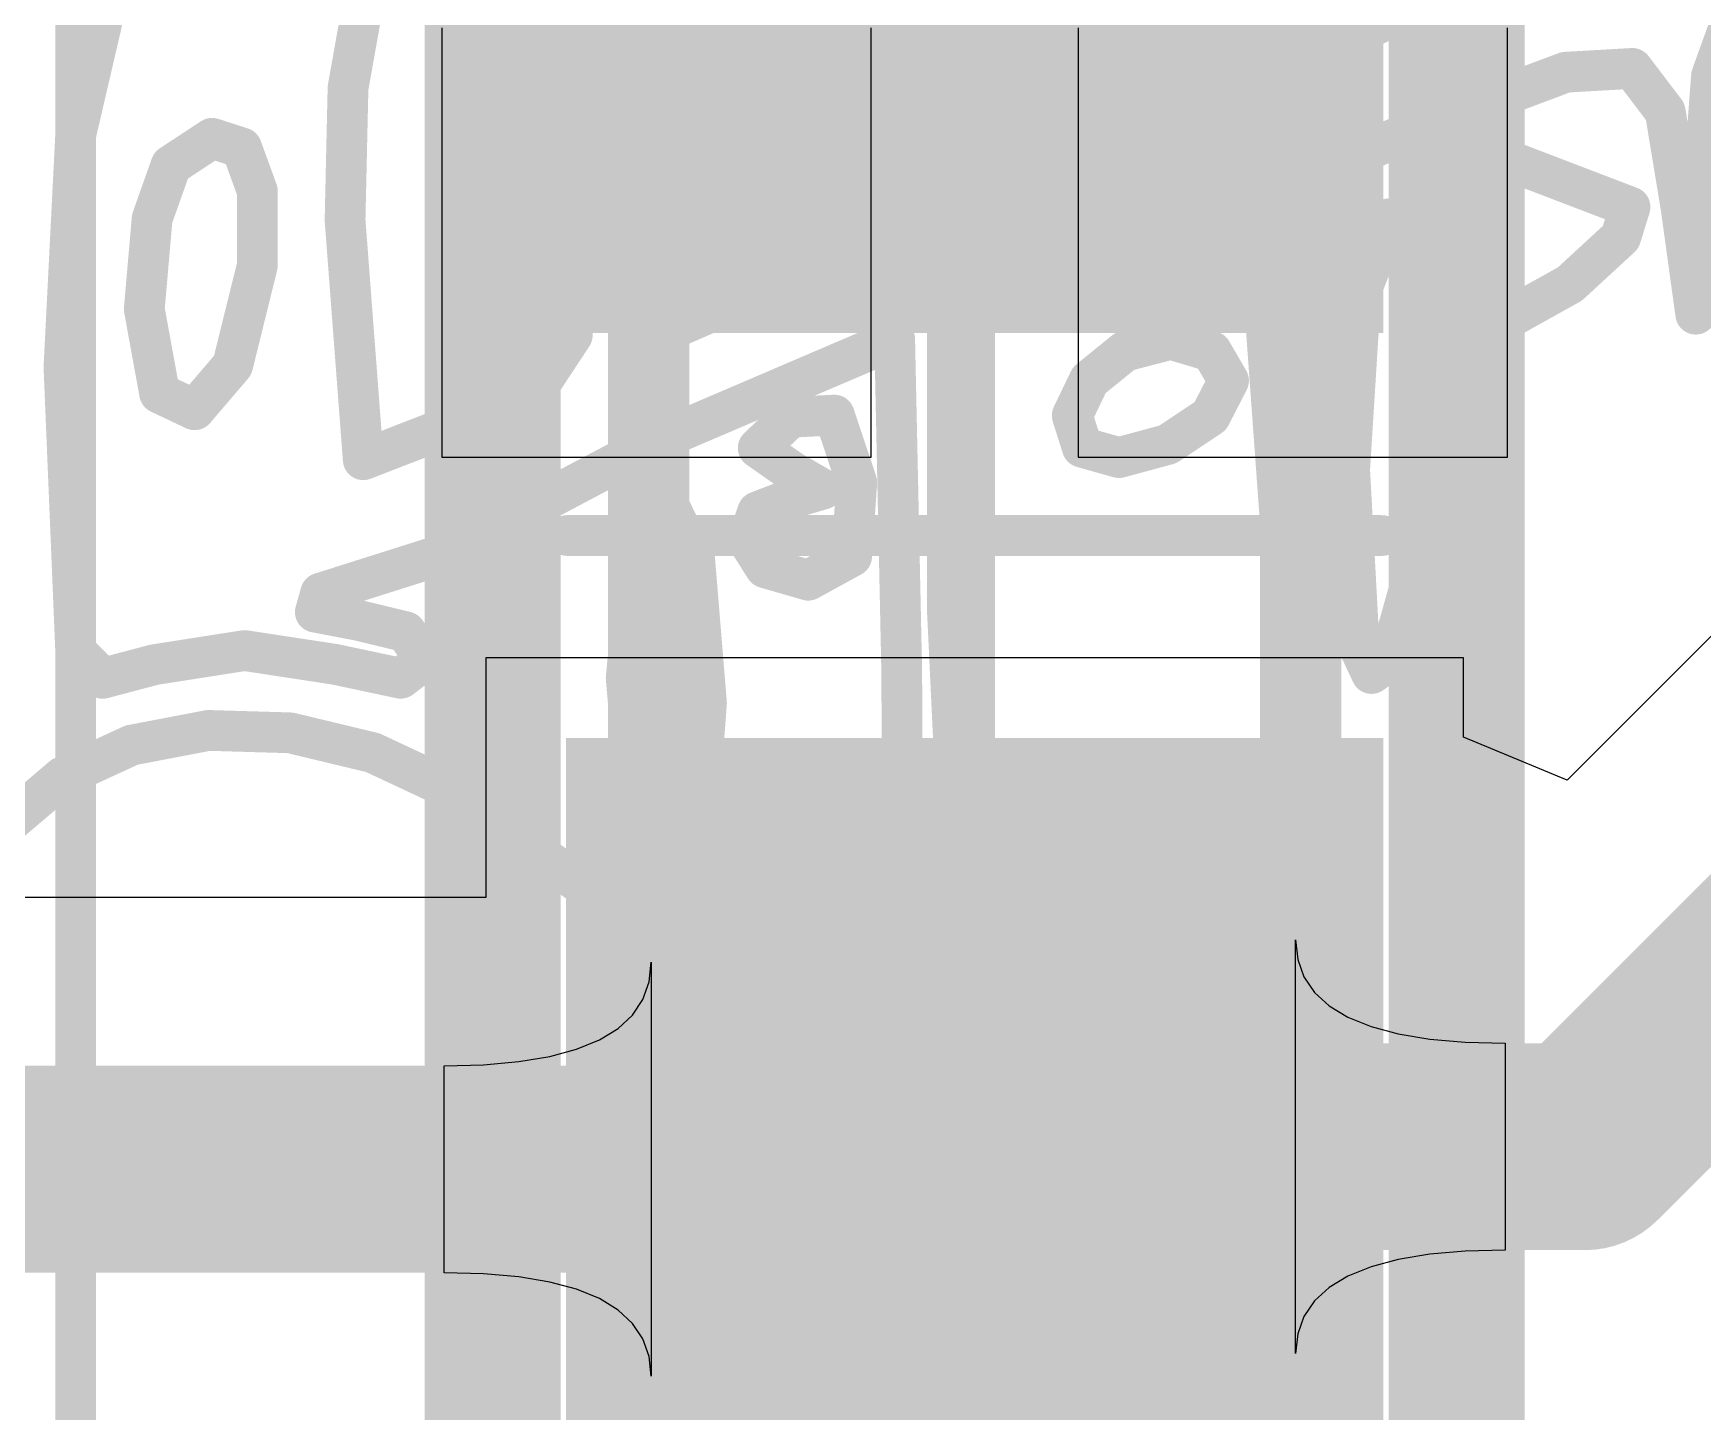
# Model space of a CAD drawing. Header units: inches. Extents: x 1.37 to 4.6, y 1.74 to 5.29.
# Drawn here: x 2.3202 to 2.4009, y 2.8099 to 2.8765 of the extents above; entities that cross this region are included whole.
import ezdxf

# ---------------------------------------------------------------- set-up
doc = ezdxf.new("R2010")
doc.units = ezdxf.units.IN
doc.header["$MEASUREMENT"] = 0
for name, color, linetype in [('BottomOverlay', 54, 'Continuous'), ('Mechanical13', 56, 'Continuous'), ('Mechanical15', 56, 'Continuous'), ('TopLayer', 1, 'Continuous'), ('TopOverlay', 2, 'Continuous'), ('TopPaste', 8, 'Continuous'), ('TopSolder', 216, 'Continuous')]:
    doc.layers.add(name, color=color, linetype=linetype)

# ---------------------------------------------------------------- blocks, each defined once
blk = doc.blocks.new('SOP_16_16')
at = {"layer": 'Mechanical15', "const_width": 0.001969}
blk.add_lwpolyline([(0.15, 0.204724), (-0.15, 0.204724)], dxfattribs=at)
blk = doc.blocks.new('CAP_0603_165')
at = {"layer": 'TopLayer'}
for points in [[(-0.047276, 0.018748), (-0.01578, 0.018748), (-0.01578, -0.012748), (-0.047276, -0.012748)], [(0.011779, 0.018748), (0.043276, 0.018748), (0.043276, -0.012748), (0.011779, -0.012748)]]:
    blk.add_hatch(color=1, dxfattribs=at).paths.add_polyline_path(points)
at = {"layer": 'TopPaste'}
for points in [[(-0.047276, 0.018748), (-0.01578, 0.018748), (-0.01578, -0.012748), (-0.047276, -0.012748)], [(0.011779, 0.018748), (0.043276, 0.018748), (0.043276, -0.012748), (0.011779, -0.012748)]]:
    blk.add_hatch(color=8, dxfattribs=at).paths.add_polyline_path(points)
at = {"layer": 'TopSolder'}
for points in [[(-0.051276, 0.022748), (-0.01178, 0.022748), (-0.01178, -0.016748), (-0.051276, -0.016748)], [(0.007779, 0.022748), (0.047276, 0.022748), (0.047276, -0.016748), (0.007779, -0.016748)]]:
    blk.add_hatch(color=216, dxfattribs=at).paths.add_polyline_path(points)
at = {"layer": 'Mechanical13', "const_width": 0.003937}
for points in [[(-0.033496, -0.012748), (-0.033496, 0.018748)], [(0.029496, 0.018748), (-0.033496, 0.018748)], [(0.029496, -0.012748), (0.029496, 0.018748)], [(0.029496, -0.012748), (-0.033496, -0.012748)]]:
    blk.add_lwpolyline(points, dxfattribs=at)
at = {"layer": 'Mechanical13', "const_width": 0.001969}
for points in [[(-0.03448, 0.018748, 1), (-0.032512, 0.018748, 1)], [(-0.03448, 0.018748, 1), (-0.032512, 0.018748, 1)], [(0.028512, 0.018748, 1), (0.03048, 0.018748, 1)], [(0.028512, 0.018748, 1), (0.03048, 0.018748, 1)], [(-0.03448, -0.012748, 1), (-0.032512, -0.012748, 1)], [(-0.03448, -0.012748, 1), (-0.032512, -0.012748, 1)], [(0.028512, -0.012748, 1), (0.03048, -0.012748, 1)], [(0.028512, -0.012748, 1), (0.03048, -0.012748, 1)]]:
    blk.add_lwpolyline(points, format="xyb", close=True, dxfattribs=at)
at = {"layer": 'Mechanical15', "const_width": 0.001969}
for points in [[(-0.05515, -0.022591), (-0.05515, 0.028591)], [(0.05115, 0.028591), (-0.05515, 0.028591)], [(0.05115, -0.022591), (0.05115, 0.028591)], [(-0.002, -0.016685), (-0.002, 0.022685)], [(0.017685, 0.003), (-0.021685, 0.003)], [(0.05115, -0.022591), (-0.05515, -0.022591)]]:
    blk.add_lwpolyline(points, dxfattribs=at)
at = {"layer": 'Mechanical15', "const_width": 0.000984}
for points in [[(-0.055642, 0.028591, 1), (-0.054657, 0.028591, 1)], [(-0.055642, 0.028591, 1), (-0.054657, 0.028591, 1)], [(0.050658, 0.028591, 1), (0.051642, 0.028591, 1)], [(0.050658, 0.028591, 1), (0.051642, 0.028591, 1)], [(-0.002492, 0.022685, 1), (-0.001508, 0.022685, 1)], [(-0.022177, 0.003, 1), (-0.021193, 0.003, 1)], [(0.017193, 0.003, 1), (0.018177, 0.003, 1)], [(-0.002492, -0.016685, 1), (-0.001508, -0.016685, 1)], [(-0.055642, -0.022591, 1), (-0.054657, -0.022591, 1)], [(-0.055642, -0.022591, 1), (-0.054657, -0.022591, 1)], [(0.050658, -0.022591, 1), (0.051642, -0.022591, 1)], [(0.050658, -0.022591, 1), (0.051642, -0.022591, 1)]]:
    blk.add_lwpolyline(points, format="xyb", close=True, dxfattribs=at)
at = {"layer": 'TopOverlay', "const_width": 0.006}
for points in [[(-0.054925, -0.02), (-0.054925, 0.026)], [(-0.048, 0.026), (-0.054925, 0.026)], [(0.051, 0.026), (-0.048, 0.026)], [(0.051, -0.02), (0.051, 0.026)], [(0.051, -0.02), (-0.054925, -0.02)]]:
    blk.add_lwpolyline(points, dxfattribs=at)
at = {"layer": 'TopOverlay', "const_width": 0.003}
for points in [[(-0.056425, 0.026, 1), (-0.053425, 0.026, 1)], [(-0.056425, 0.026, 1), (-0.053425, 0.026, 1)], [(-0.0495, 0.026, 1), (-0.0465, 0.026, 1)], [(-0.0495, 0.026, 1), (-0.0465, 0.026, 1)], [(0.0495, 0.026, 1), (0.0525, 0.026, 1)], [(0.0495, 0.026, 1), (0.0525, 0.026, 1)], [(-0.056425, -0.02, 1), (-0.053425, -0.02, 1)], [(-0.056425, -0.02, 1), (-0.053425, -0.02, 1)], [(0.0495, -0.02, 1), (0.0525, -0.02, 1)], [(0.0495, -0.02, 1), (0.0525, -0.02, 1)]]:
    blk.add_lwpolyline(points, format="xyb", close=True, dxfattribs=at)

msp = doc.modelspace()

# ---------------------------------------------------------------- linework, layer by layer
at = {"layer": 'BottomOverlay', "const_width": 0.001969}
for points in [[(2.381864, 2.875347), (2.381864, 2.889728)], [(2.379885, 2.874326), (2.379904, 2.888393)], [(2.345969, 2.884662), (2.346535, 2.872566)], [(2.348879, 2.874326), (2.349469, 2.883943)], [(2.35082, 2.874211), (2.351389, 2.881829)], [(2.35413, 2.882182), (2.3547, 2.875411)], [(2.366342, 2.881815), (2.3669, 2.873746)], [(2.370848, 2.875321), (2.371843, 2.881777)], [(2.364402, 2.867824), (2.364402, 2.881082)], [(2.362332, 2.873127), (2.362461, 2.880197)], [(2.322281, 2.871581), (2.32406, 2.879231)], [(2.381864, 2.875347), (2.390667, 2.879623)], [(2.33544, 2.873855), (2.336124, 2.877694)], [(2.374673, 2.877576), (2.376043, 2.875296)], [(2.376043, 2.875296), (2.377413, 2.877576)], [(2.401315, 2.874434), (2.402404, 2.877451)], [(2.35413, 2.868287), (2.3547, 2.875411)], [(2.369932, 2.873027), (2.370848, 2.875321)], [(2.348879, 2.874326), (2.349192, 2.865419)], [(2.35082, 2.874211), (2.351338, 2.866628)], [(2.372143, 2.871074), (2.379885, 2.874326)], [(2.388593, 2.872485), (2.39427, 2.874617)], [(2.39427, 2.874617), (2.397493, 2.874801)], [(2.397493, 2.874801), (2.399081, 2.87271)], [(2.400949, 2.869475), (2.401315, 2.874434)], [(2.335297, 2.867473), (2.33544, 2.873855)], [(2.3669, 2.873746), (2.367652, 2.872115)], [(2.346277, 2.861915), (2.346535, 2.872566)], [(2.361641, 2.869011), (2.362332, 2.873127)], [(2.368767, 2.871891), (2.369932, 2.873027)], [(2.399081, 2.87271), (2.399854, 2.86802)], [(2.367652, 2.872115), (2.368767, 2.871891)], [(2.381864, 2.869673), (2.388593, 2.872485)], [(2.321715, 2.86036), (2.322281, 2.871581)], [(2.32689, 2.870121), (2.328873, 2.871424)], [(2.328873, 2.871424), (2.330298, 2.870965)], [(2.330298, 2.870965), (2.331061, 2.868869)], [(2.364402, 2.867824), (2.372143, 2.871074)], [(2.388284, 2.870597), (2.38871, 2.870812)], [(2.388284, 2.870597), (2.388655, 2.870088)], [(2.38871, 2.870812), (2.391565, 2.870331)], [(2.391565, 2.870331), (2.397382, 2.868105)], [(2.325976, 2.867546), (2.32689, 2.870121)], [(2.381497, 2.855507), (2.381864, 2.869673)], [(2.388655, 2.870088), (2.390025, 2.867948)], [(2.400556, 2.862926), (2.400949, 2.869475)], [(2.331054, 2.865259), (2.331061, 2.868869)], [(2.359929, 2.866608), (2.361641, 2.869011)], [(2.35276, 2.864625), (2.35413, 2.868287)], [(2.371255, 2.866204), (2.375966, 2.868117)], [(2.375966, 2.868117), (2.377469, 2.868129)], [(2.377469, 2.868129), (2.378538, 2.867319)], [(2.390025, 2.867948), (2.390595, 2.865026)], [(2.396928, 2.866645), (2.397382, 2.868105)], [(2.399854, 2.86802), (2.400556, 2.862926)], [(2.325596, 2.863169), (2.325976, 2.867546)], [(2.335297, 2.867473), (2.336176, 2.855893)], [(2.378538, 2.867319), (2.379774, 2.862659)], [(2.384374, 2.864025), (2.385745, 2.867535)], [(2.385745, 2.867535), (2.387106, 2.864827)], [(2.351338, 2.866628), (2.351948, 2.864867)], [(2.356737, 2.864675), (2.359929, 2.866608)], [(2.364402, 2.862936), (2.371255, 2.866204)], [(2.394472, 2.864382), (2.396928, 2.866645)], [(2.349192, 2.865419), (2.349946, 2.861714)], [(2.329867, 2.860459), (2.331054, 2.865259)], [(2.349946, 2.861714), (2.356737, 2.864675)], [(2.351948, 2.864867), (2.35276, 2.864625)], [(2.387106, 2.864827), (2.387656, 2.858319)], [(2.390595, 2.865026), (2.391225, 2.862574)], [(2.383833, 2.855408), (2.384374, 2.864025)], [(2.391225, 2.862574), (2.394472, 2.864382)], [(2.325596, 2.863169), (2.326337, 2.859108)], [(2.364402, 2.848536), (2.364402, 2.862936)], [(2.379774, 2.862659), (2.380477, 2.852983)], [(2.344842, 2.859737), (2.346277, 2.861915)], [(2.350502, 2.856854), (2.361852, 2.861714)], [(2.361852, 2.861714), (2.362192, 2.845707)], [(2.372977, 2.861138), (2.375188, 2.861714)], [(2.375188, 2.861714), (2.377162, 2.861127)], [(2.328028, 2.858307), (2.329867, 2.860459)], [(2.371255, 2.859742), (2.372977, 2.861138)], [(2.377162, 2.861127), (2.377983, 2.859714)], [(2.321715, 2.86036), (2.322283, 2.846643)], [(2.342079, 2.858181), (2.344842, 2.859737)], [(2.370431, 2.858027), (2.371255, 2.859742)], [(2.377103, 2.858006), (2.377983, 2.859714)], [(2.326337, 2.859108), (2.328028, 2.858307)], [(2.336176, 2.855893), (2.342079, 2.858181)], [(2.356825, 2.857946), (2.358935, 2.858051)], [(2.358935, 2.858051), (2.36002, 2.854801)], [(2.387081, 2.850954), (2.387656, 2.858319)], [(2.355258, 2.856465), (2.356825, 2.857946)], [(2.370431, 2.858027), (2.370915, 2.856495)], [(2.375047, 2.856634), (2.377103, 2.858006)], [(2.344122, 2.853478), (2.350502, 2.856854)], [(2.355258, 2.856465), (2.356906, 2.855311)], [(2.370915, 2.856495), (2.372692, 2.855997)], [(2.372692, 2.855997), (2.375047, 2.856634)], [(2.356906, 2.855311), (2.358366, 2.854469)], [(2.381094, 2.844623), (2.381497, 2.855507)], [(2.383833, 2.855408), (2.3843, 2.846827)], [(2.355233, 2.853383), (2.357125, 2.854106)], [(2.357125, 2.854106), (2.358366, 2.854469)], [(2.359774, 2.851224), (2.36002, 2.854801)], [(2.342088, 2.851869), (2.344122, 2.853478)], [(2.349449, 2.851422), (2.35082, 2.853953)], [(2.35082, 2.853953), (2.35219, 2.851069)], [(2.354757, 2.852006), (2.355233, 2.853383)], [(2.380477, 2.852983), (2.381094, 2.844623)], [(2.339663, 2.851206), (2.342177, 2.8516)], [(2.342088, 2.851869), (2.342177, 2.8516)], [(2.354757, 2.852006), (2.355603, 2.850672)], [(2.334119, 2.84945), (2.339663, 2.851206)], [(2.348879, 2.845336), (2.349449, 2.851422)], [(2.35219, 2.851069), (2.35276, 2.844137)], [(2.357677, 2.850073), (2.359774, 2.851224)], [(2.385745, 2.846192), (2.387081, 2.850954)], [(2.355603, 2.850672), (2.357677, 2.850073)], [(2.333861, 2.84853), (2.334119, 2.84945)], [(2.333861, 2.84853), (2.335943, 2.848132)], [(2.364402, 2.848536), (2.36495, 2.836921)], [(2.335943, 2.848132), (2.338228, 2.847581)], [(2.338228, 2.847581), (2.339178, 2.846254)], [(2.3843, 2.846827), (2.38489, 2.845565)], [(2.322283, 2.846643), (2.323582, 2.845331)], [(2.323582, 2.845331), (2.326081, 2.845992)], [(2.326081, 2.845992), (2.330447, 2.846675)], [(2.330447, 2.846675), (2.334812, 2.846008)], [(2.334812, 2.846008), (2.337986, 2.845334)], [(2.337986, 2.845334), (2.339178, 2.846254)], [(2.38489, 2.845565), (2.385745, 2.846192)], [(2.348879, 2.845336), (2.349449, 2.838898)], [(2.362192, 2.845707), (2.362255, 2.833341)], [(2.352238, 2.837283), (2.35276, 2.844137)], [(2.324982, 2.842105), (2.328696, 2.842816)], [(2.328696, 2.842816), (2.332637, 2.8427)], [(2.321669, 2.84058), (2.324982, 2.842105)], [(2.332637, 2.8427), (2.336631, 2.841742)], [(2.336631, 2.841742), (2.340501, 2.83993)], [(2.318934, 2.838254), (2.321669, 2.84058)], [(2.372419, 2.84032), (2.373882, 2.83924)], [(2.372419, 2.84032), (2.372962, 2.838916)], [(2.340501, 2.83993), (2.344075, 2.837249)], [(2.349449, 2.838898), (2.35082, 2.83552)], [(2.372962, 2.838916), (2.373372, 2.837203)], [(2.373882, 2.83924), (2.375227, 2.8367)], [(2.344075, 2.837249), (2.348691, 2.833973)], [(2.351627, 2.835704), (2.352238, 2.837283)], [(2.372436, 2.836491), (2.373372, 2.837203)], [(2.36495, 2.836921), (2.365882, 2.835219)], [(2.367471, 2.835313), (2.372436, 2.836491)], [(2.37481, 2.833871), (2.375227, 2.8367)], [(2.35082, 2.83552), (2.351627, 2.835704)], [(2.365882, 2.835219), (2.367471, 2.835313)], [(2.348691, 2.833973), (2.352764, 2.83261)], [(2.372962, 2.831512), (2.37481, 2.833871)], [(2.362255, 2.833341), (2.362887, 2.830652)], [(2.352764, 2.83261), (2.355821, 2.831897)], [(2.355821, 2.831897), (2.357999, 2.830185)], [(2.370015, 2.830379), (2.372962, 2.831512)], [(2.362887, 2.830652), (2.363963, 2.829894)], [(2.357999, 2.830185), (2.363431, 2.825565)], [(2.363963, 2.829894), (2.370015, 2.830379)], [(2.368464, 2.826913), (2.369209, 2.828246)], [(2.369209, 2.828246), (2.371678, 2.828576)], [(2.371678, 2.828576), (2.373453, 2.828195)], [(2.372665, 2.827451), (2.373453, 2.828195)], [(2.371401, 2.826063), (2.372665, 2.827451)], [(2.368464, 2.826913), (2.369447, 2.824509)], [(2.371401, 2.826063), (2.37315, 2.823584)], [(2.363431, 2.825565), (2.365265, 2.82413)], [(2.369447, 2.824509), (2.372163, 2.820968)], [(2.365265, 2.82413), (2.366436, 2.822145)], [(2.37315, 2.823584), (2.375193, 2.820924)], [(2.366436, 2.822145), (2.367157, 2.815539)], [(2.372163, 2.820968), (2.374903, 2.818425)], [(2.375193, 2.820924), (2.376043, 2.818593)], [(2.375737, 2.818131), (2.376043, 2.818593)], [(2.374903, 2.818425), (2.375737, 2.818131)], [(2.367157, 2.815539), (2.367906, 2.808826)]]:
    msp.add_lwpolyline(points, dxfattribs=at)
at = {"layer": 'BottomOverlay', "const_width": 0.000984}
for points in [[(2.354208, 2.875411, 1), (2.355192, 2.875411, 1)], [(2.354208, 2.875411, 1), (2.355192, 2.875411, 1)], [(2.370356, 2.875321, 1), (2.37134, 2.875321, 1)], [(2.370356, 2.875321, 1), (2.37134, 2.875321, 1)], [(2.375551, 2.875296, 1), (2.376535, 2.875296, 1)], [(2.375551, 2.875296, 1), (2.376535, 2.875296, 1)], [(2.381372, 2.875347, 1), (2.382356, 2.875347, 1)], [(2.381372, 2.875347, 1), (2.382356, 2.875347, 1)], [(2.348387, 2.874326, 1), (2.349371, 2.874326, 1)], [(2.348387, 2.874326, 1), (2.349371, 2.874326, 1)], [(2.350327, 2.874211, 1), (2.351312, 2.874211, 1)], [(2.350327, 2.874211, 1), (2.351312, 2.874211, 1)], [(2.379393, 2.874326, 1), (2.380377, 2.874326, 1)], [(2.379393, 2.874326, 1), (2.380377, 2.874326, 1)], [(2.393778, 2.874617, 1), (2.394762, 2.874617, 1)], [(2.393778, 2.874617, 1), (2.394762, 2.874617, 1)], [(2.397001, 2.874801, 1), (2.397985, 2.874801, 1)], [(2.397001, 2.874801, 1), (2.397985, 2.874801, 1)], [(2.400823, 2.874434, 1), (2.401807, 2.874434, 1)], [(2.400823, 2.874434, 1), (2.401807, 2.874434, 1)], [(2.334948, 2.873855, 1), (2.335933, 2.873855, 1)], [(2.334948, 2.873855, 1), (2.335933, 2.873855, 1)], [(2.366408, 2.873746, 1), (2.367392, 2.873746, 1)], [(2.366408, 2.873746, 1), (2.367392, 2.873746, 1)], [(2.346043, 2.872566, 1), (2.347027, 2.872566, 1)], [(2.346043, 2.872566, 1), (2.347027, 2.872566, 1)], [(2.36184, 2.873127, 1), (2.362825, 2.873127, 1)], [(2.36184, 2.873127, 1), (2.362825, 2.873127, 1)], [(2.36944, 2.873027, 1), (2.370424, 2.873027, 1)], [(2.36944, 2.873027, 1), (2.370424, 2.873027, 1)], [(2.398589, 2.87271, 1), (2.399573, 2.87271, 1)], [(2.398589, 2.87271, 1), (2.399573, 2.87271, 1)], [(2.36716, 2.872115, 1), (2.368144, 2.872115, 1)], [(2.36716, 2.872115, 1), (2.368144, 2.872115, 1)], [(2.368275, 2.871891, 1), (2.369259, 2.871891, 1)], [(2.368275, 2.871891, 1), (2.369259, 2.871891, 1)], [(2.388101, 2.872485, 1), (2.389085, 2.872485, 1)], [(2.388101, 2.872485, 1), (2.389085, 2.872485, 1)], [(2.321789, 2.871581, 1), (2.322773, 2.871581, 1)], [(2.321789, 2.871581, 1), (2.322773, 2.871581, 1)], [(2.32838, 2.871424, 1), (2.329365, 2.871424, 1)], [(2.32838, 2.871424, 1), (2.329365, 2.871424, 1)], [(2.329806, 2.870965, 1), (2.33079, 2.870965, 1)], [(2.329806, 2.870965, 1), (2.33079, 2.870965, 1)], [(2.371651, 2.871074, 1), (2.372635, 2.871074, 1)], [(2.371651, 2.871074, 1), (2.372635, 2.871074, 1)], [(2.387792, 2.870597, 1), (2.388776, 2.870597, 1)], [(2.387792, 2.870597, 1), (2.388776, 2.870597, 1)], [(2.388217, 2.870812, 1), (2.389202, 2.870812, 1)], [(2.388217, 2.870812, 1), (2.389202, 2.870812, 1)], [(2.391073, 2.870331, 1), (2.392057, 2.870331, 1)], [(2.391073, 2.870331, 1), (2.392057, 2.870331, 1)], [(2.326398, 2.870121, 1), (2.327382, 2.870121, 1)], [(2.326398, 2.870121, 1), (2.327382, 2.870121, 1)], [(2.381372, 2.869673, 1), (2.382356, 2.869673, 1)], [(2.381372, 2.869673, 1), (2.382356, 2.869673, 1)], [(2.388163, 2.870088, 1), (2.389147, 2.870088, 1)], [(2.388163, 2.870088, 1), (2.389147, 2.870088, 1)], [(2.400457, 2.869475, 1), (2.401441, 2.869475, 1)], [(2.400457, 2.869475, 1), (2.401441, 2.869475, 1)], [(2.330569, 2.868869, 1), (2.331553, 2.868869, 1)], [(2.330569, 2.868869, 1), (2.331553, 2.868869, 1)], [(2.361149, 2.869011, 1), (2.362133, 2.869011, 1)], [(2.361149, 2.869011, 1), (2.362133, 2.869011, 1)], [(2.353638, 2.868287, 1), (2.354622, 2.868287, 1)], [(2.353638, 2.868287, 1), (2.354622, 2.868287, 1)], [(2.363909, 2.867824, 1), (2.364894, 2.867824, 1)], [(2.363909, 2.867824, 1), (2.364894, 2.867824, 1)], [(2.375474, 2.868117, 1), (2.376458, 2.868117, 1)], [(2.375474, 2.868117, 1), (2.376458, 2.868117, 1)], [(2.376977, 2.868129, 1), (2.377962, 2.868129, 1)], [(2.376977, 2.868129, 1), (2.377962, 2.868129, 1)], [(2.389533, 2.867948, 1), (2.390517, 2.867948, 1)], [(2.389533, 2.867948, 1), (2.390517, 2.867948, 1)], [(2.39689, 2.868105, 1), (2.397874, 2.868105, 1)], [(2.39689, 2.868105, 1), (2.397874, 2.868105, 1)], [(2.399362, 2.86802, 1), (2.400346, 2.86802, 1)], [(2.399362, 2.86802, 1), (2.400346, 2.86802, 1)], [(2.325484, 2.867546, 1), (2.326468, 2.867546, 1)], [(2.325484, 2.867546, 1), (2.326468, 2.867546, 1)], [(2.334805, 2.867473, 1), (2.335789, 2.867473, 1)], [(2.334805, 2.867473, 1), (2.335789, 2.867473, 1)], [(2.378046, 2.867319, 1), (2.37903, 2.867319, 1)], [(2.378046, 2.867319, 1), (2.37903, 2.867319, 1)], [(2.385252, 2.867535, 1), (2.386237, 2.867535, 1)], [(2.385252, 2.867535, 1), (2.386237, 2.867535, 1)], [(2.350846, 2.866628, 1), (2.35183, 2.866628, 1)], [(2.350846, 2.866628, 1), (2.35183, 2.866628, 1)], [(2.359437, 2.866608, 1), (2.360421, 2.866608, 1)], [(2.359437, 2.866608, 1), (2.360421, 2.866608, 1)], [(2.370762, 2.866204, 1), (2.371747, 2.866204, 1)], [(2.370762, 2.866204, 1), (2.371747, 2.866204, 1)], [(2.396435, 2.866645, 1), (2.39742, 2.866645, 1)], [(2.396435, 2.866645, 1), (2.39742, 2.866645, 1)], [(2.3487, 2.865419, 1), (2.349684, 2.865419, 1)], [(2.3487, 2.865419, 1), (2.349684, 2.865419, 1)], [(2.330562, 2.865259, 1), (2.331546, 2.865259, 1)], [(2.330562, 2.865259, 1), (2.331546, 2.865259, 1)], [(2.351456, 2.864867, 1), (2.35244, 2.864867, 1)], [(2.351456, 2.864867, 1), (2.35244, 2.864867, 1)], [(2.352268, 2.864625, 1), (2.353252, 2.864625, 1)], [(2.352268, 2.864625, 1), (2.353252, 2.864625, 1)], [(2.356245, 2.864675, 1), (2.357229, 2.864675, 1)], [(2.356245, 2.864675, 1), (2.357229, 2.864675, 1)], [(2.386614, 2.864827, 1), (2.387598, 2.864827, 1)], [(2.386614, 2.864827, 1), (2.387598, 2.864827, 1)], [(2.390103, 2.865026, 1), (2.391087, 2.865026, 1)], [(2.390103, 2.865026, 1), (2.391087, 2.865026, 1)], [(2.383882, 2.864025, 1), (2.384866, 2.864025, 1)], [(2.383882, 2.864025, 1), (2.384866, 2.864025, 1)], [(2.39398, 2.864382, 1), (2.394964, 2.864382, 1)], [(2.39398, 2.864382, 1), (2.394964, 2.864382, 1)], [(2.325104, 2.863169, 1), (2.326088, 2.863169, 1)], [(2.325104, 2.863169, 1), (2.326088, 2.863169, 1)], [(2.363909, 2.862936, 1), (2.364894, 2.862936, 1)], [(2.363909, 2.862936, 1), (2.364894, 2.862936, 1)], [(2.400064, 2.862926, 1), (2.401048, 2.862926, 1)], [(2.400064, 2.862926, 1), (2.401048, 2.862926, 1)], [(2.379282, 2.862659, 1), (2.380266, 2.862659, 1)], [(2.379282, 2.862659, 1), (2.380266, 2.862659, 1)], [(2.390733, 2.862574, 1), (2.391717, 2.862574, 1)], [(2.390733, 2.862574, 1), (2.391717, 2.862574, 1)], [(2.345785, 2.861915, 1), (2.346769, 2.861915, 1)], [(2.345785, 2.861915, 1), (2.346769, 2.861915, 1)], [(2.349454, 2.861714, 1), (2.350439, 2.861714, 1)], [(2.349454, 2.861714, 1), (2.350439, 2.861714, 1)], [(2.36136, 2.861714, 1), (2.362344, 2.861714, 1)], [(2.36136, 2.861714, 1), (2.362344, 2.861714, 1)], [(2.374695, 2.861714, 1), (2.37568, 2.861714, 1)], [(2.374695, 2.861714, 1), (2.37568, 2.861714, 1)], [(2.329375, 2.860459, 1), (2.330359, 2.860459, 1)], [(2.329375, 2.860459, 1), (2.330359, 2.860459, 1)], [(2.372485, 2.861138, 1), (2.373469, 2.861138, 1)], [(2.372485, 2.861138, 1), (2.373469, 2.861138, 1)], [(2.37667, 2.861127, 1), (2.377655, 2.861127, 1)], [(2.37667, 2.861127, 1), (2.377655, 2.861127, 1)], [(2.321223, 2.86036, 1), (2.322207, 2.86036, 1)], [(2.321223, 2.86036, 1), (2.322207, 2.86036, 1)], [(2.34435, 2.859737, 1), (2.345334, 2.859737, 1)], [(2.34435, 2.859737, 1), (2.345334, 2.859737, 1)], [(2.370763, 2.859742, 1), (2.371747, 2.859742, 1)], [(2.370763, 2.859742, 1), (2.371747, 2.859742, 1)], [(2.377491, 2.859714, 1), (2.378475, 2.859714, 1)], [(2.377491, 2.859714, 1), (2.378475, 2.859714, 1)], [(2.325845, 2.859108, 1), (2.32683, 2.859108, 1)], [(2.325845, 2.859108, 1), (2.32683, 2.859108, 1)], [(2.327536, 2.858307, 1), (2.32852, 2.858307, 1)], [(2.327536, 2.858307, 1), (2.32852, 2.858307, 1)], [(2.341587, 2.858181, 1), (2.342571, 2.858181, 1)], [(2.341587, 2.858181, 1), (2.342571, 2.858181, 1)], [(2.358443, 2.858051, 1), (2.359427, 2.858051, 1)], [(2.358443, 2.858051, 1), (2.359427, 2.858051, 1)], [(2.387164, 2.858319, 1), (2.388148, 2.858319, 1)], [(2.387164, 2.858319, 1), (2.388148, 2.858319, 1)], [(2.356333, 2.857946, 1), (2.357317, 2.857946, 1)], [(2.356333, 2.857946, 1), (2.357317, 2.857946, 1)], [(2.369939, 2.858027, 1), (2.370923, 2.858027, 1)], [(2.369939, 2.858027, 1), (2.370923, 2.858027, 1)], [(2.376611, 2.858006, 1), (2.377595, 2.858006, 1)], [(2.376611, 2.858006, 1), (2.377595, 2.858006, 1)], [(2.35001, 2.856854, 1), (2.350994, 2.856854, 1)], [(2.35001, 2.856854, 1), (2.350994, 2.856854, 1)], [(2.354766, 2.856465, 1), (2.35575, 2.856465, 1)], [(2.354766, 2.856465, 1), (2.35575, 2.856465, 1)], [(2.370423, 2.856495, 1), (2.371407, 2.856495, 1)], [(2.370423, 2.856495, 1), (2.371407, 2.856495, 1)], [(2.374555, 2.856634, 1), (2.375539, 2.856634, 1)], [(2.374555, 2.856634, 1), (2.375539, 2.856634, 1)], [(2.335684, 2.855893, 1), (2.336668, 2.855893, 1)], [(2.335684, 2.855893, 1), (2.336668, 2.855893, 1)], [(2.3722, 2.855997, 1), (2.373184, 2.855997, 1)], [(2.3722, 2.855997, 1), (2.373184, 2.855997, 1)], [(2.356414, 2.855311, 1), (2.357398, 2.855311, 1)], [(2.356414, 2.855311, 1), (2.357398, 2.855311, 1)], [(2.381005, 2.855507, 1), (2.381989, 2.855507, 1)], [(2.381005, 2.855507, 1), (2.381989, 2.855507, 1)], [(2.383341, 2.855408, 1), (2.384326, 2.855408, 1)], [(2.383341, 2.855408, 1), (2.384326, 2.855408, 1)], [(2.356633, 2.854106, 1), (2.357617, 2.854106, 1)], [(2.356633, 2.854106, 1), (2.357617, 2.854106, 1)], [(2.357874, 2.854469, 1), (2.358858, 2.854469, 1)], [(2.357874, 2.854469, 1), (2.358858, 2.854469, 1)], [(2.359528, 2.854801, 1), (2.360512, 2.854801, 1)], [(2.359528, 2.854801, 1), (2.360512, 2.854801, 1)], [(2.34363, 2.853478, 1), (2.344614, 2.853478, 1)], [(2.34363, 2.853478, 1), (2.344614, 2.853478, 1)], [(2.350327, 2.853953, 1), (2.351312, 2.853953, 1)], [(2.350327, 2.853953, 1), (2.351312, 2.853953, 1)], [(2.354741, 2.853383, 1), (2.355725, 2.853383, 1)], [(2.354741, 2.853383, 1), (2.355725, 2.853383, 1)], [(2.379985, 2.852983, 1), (2.380969, 2.852983, 1)], [(2.379985, 2.852983, 1), (2.380969, 2.852983, 1)], [(2.341596, 2.851869, 1), (2.34258, 2.851869, 1)], [(2.341596, 2.851869, 1), (2.34258, 2.851869, 1)], [(2.341684, 2.8516, 1), (2.342669, 2.8516, 1)], [(2.341684, 2.8516, 1), (2.342669, 2.8516, 1)], [(2.354265, 2.852006, 1), (2.355249, 2.852006, 1)], [(2.354265, 2.852006, 1), (2.355249, 2.852006, 1)], [(2.339171, 2.851206, 1), (2.340155, 2.851206, 1)], [(2.339171, 2.851206, 1), (2.340155, 2.851206, 1)], [(2.348957, 2.851422, 1), (2.349941, 2.851422, 1)], [(2.348957, 2.851422, 1), (2.349941, 2.851422, 1)], [(2.351698, 2.851069, 1), (2.352682, 2.851069, 1)], [(2.351698, 2.851069, 1), (2.352682, 2.851069, 1)], [(2.359282, 2.851224, 1), (2.360266, 2.851224, 1)], [(2.359282, 2.851224, 1), (2.360266, 2.851224, 1)], [(2.386589, 2.850954, 1), (2.387573, 2.850954, 1)], [(2.386589, 2.850954, 1), (2.387573, 2.850954, 1)], [(2.355111, 2.850672, 1), (2.356095, 2.850672, 1)], [(2.355111, 2.850672, 1), (2.356095, 2.850672, 1)], [(2.357184, 2.850073, 1), (2.358169, 2.850073, 1)], [(2.357184, 2.850073, 1), (2.358169, 2.850073, 1)], [(2.333626, 2.84945, 1), (2.334611, 2.84945, 1)], [(2.333626, 2.84945, 1), (2.334611, 2.84945, 1)], [(2.333368, 2.84853, 1), (2.334353, 2.84853, 1)], [(2.333368, 2.84853, 1), (2.334353, 2.84853, 1)], [(2.363909, 2.848536, 1), (2.364894, 2.848536, 1)], [(2.363909, 2.848536, 1), (2.364894, 2.848536, 1)], [(2.335451, 2.848132, 1), (2.336435, 2.848132, 1)], [(2.335451, 2.848132, 1), (2.336435, 2.848132, 1)], [(2.337736, 2.847581, 1), (2.33872, 2.847581, 1)], [(2.337736, 2.847581, 1), (2.33872, 2.847581, 1)], [(2.383808, 2.846827, 1), (2.384792, 2.846827, 1)], [(2.383808, 2.846827, 1), (2.384792, 2.846827, 1)], [(2.321791, 2.846643, 1), (2.322775, 2.846643, 1)], [(2.321791, 2.846643, 1), (2.322775, 2.846643, 1)], [(2.325589, 2.845992, 1), (2.326573, 2.845992, 1)], [(2.325589, 2.845992, 1), (2.326573, 2.845992, 1)], [(2.329955, 2.846675, 1), (2.330939, 2.846675, 1)], [(2.329955, 2.846675, 1), (2.330939, 2.846675, 1)], [(2.33432, 2.846008, 1), (2.335304, 2.846008, 1)], [(2.33432, 2.846008, 1), (2.335304, 2.846008, 1)], [(2.338686, 2.846254, 1), (2.33967, 2.846254, 1)], [(2.338686, 2.846254, 1), (2.33967, 2.846254, 1)], [(2.385252, 2.846192, 1), (2.386237, 2.846192, 1)], [(2.385252, 2.846192, 1), (2.386237, 2.846192, 1)], [(2.32309, 2.845331, 1), (2.324074, 2.845331, 1)], [(2.32309, 2.845331, 1), (2.324074, 2.845331, 1)], [(2.337494, 2.845334, 1), (2.338478, 2.845334, 1)], [(2.337494, 2.845334, 1), (2.338478, 2.845334, 1)], [(2.348387, 2.845336, 1), (2.349371, 2.845336, 1)], [(2.348387, 2.845336, 1), (2.349371, 2.845336, 1)], [(2.361699, 2.845707, 1), (2.362684, 2.845707, 1)], [(2.361699, 2.845707, 1), (2.362684, 2.845707, 1)], [(2.384398, 2.845565, 1), (2.385382, 2.845565, 1)], [(2.384398, 2.845565, 1), (2.385382, 2.845565, 1)], [(2.380602, 2.844623, 1), (2.381586, 2.844623, 1)], [(2.380602, 2.844623, 1), (2.381586, 2.844623, 1)], [(2.352268, 2.844137, 1), (2.353252, 2.844137, 1)], [(2.352268, 2.844137, 1), (2.353252, 2.844137, 1)], [(2.328204, 2.842816, 1), (2.329188, 2.842816, 1)], [(2.328204, 2.842816, 1), (2.329188, 2.842816, 1)], [(2.324489, 2.842105, 1), (2.325474, 2.842105, 1)], [(2.324489, 2.842105, 1), (2.325474, 2.842105, 1)], [(2.332145, 2.8427, 1), (2.333129, 2.8427, 1)], [(2.332145, 2.8427, 1), (2.333129, 2.8427, 1)], [(2.336138, 2.841742, 1), (2.337123, 2.841742, 1)], [(2.336138, 2.841742, 1), (2.337123, 2.841742, 1)], [(2.321177, 2.84058, 1), (2.322161, 2.84058, 1)], [(2.321177, 2.84058, 1), (2.322161, 2.84058, 1)], [(2.371926, 2.84032, 1), (2.372911, 2.84032, 1)], [(2.371926, 2.84032, 1), (2.372911, 2.84032, 1)], [(2.340009, 2.83993, 1), (2.340994, 2.83993, 1)], [(2.340009, 2.83993, 1), (2.340994, 2.83993, 1)], [(2.348957, 2.838898, 1), (2.349941, 2.838898, 1)], [(2.348957, 2.838898, 1), (2.349941, 2.838898, 1)], [(2.37247, 2.838916, 1), (2.373454, 2.838916, 1)], [(2.37247, 2.838916, 1), (2.373454, 2.838916, 1)], [(2.37339, 2.83924, 1), (2.374374, 2.83924, 1)], [(2.37339, 2.83924, 1), (2.374374, 2.83924, 1)], [(2.343583, 2.837249, 1), (2.344567, 2.837249, 1)], [(2.343583, 2.837249, 1), (2.344567, 2.837249, 1)], [(2.351746, 2.837283, 1), (2.35273, 2.837283, 1)], [(2.351746, 2.837283, 1), (2.35273, 2.837283, 1)], [(2.37288, 2.837203, 1), (2.373864, 2.837203, 1)], [(2.37288, 2.837203, 1), (2.373864, 2.837203, 1)], [(2.364458, 2.836921, 1), (2.365442, 2.836921, 1)], [(2.364458, 2.836921, 1), (2.365442, 2.836921, 1)], [(2.371944, 2.836491, 1), (2.372928, 2.836491, 1)], [(2.371944, 2.836491, 1), (2.372928, 2.836491, 1)], [(2.374734, 2.8367, 1), (2.375719, 2.8367, 1)], [(2.374734, 2.8367, 1), (2.375719, 2.8367, 1)], [(2.350327, 2.83552, 1), (2.351312, 2.83552, 1)], [(2.350327, 2.83552, 1), (2.351312, 2.83552, 1)], [(2.351135, 2.835704, 1), (2.352119, 2.835704, 1)], [(2.351135, 2.835704, 1), (2.352119, 2.835704, 1)], [(2.36539, 2.835219, 1), (2.366374, 2.835219, 1)], [(2.36539, 2.835219, 1), (2.366374, 2.835219, 1)], [(2.366979, 2.835313, 1), (2.367963, 2.835313, 1)], [(2.366979, 2.835313, 1), (2.367963, 2.835313, 1)], [(2.348199, 2.833973, 1), (2.349183, 2.833973, 1)], [(2.348199, 2.833973, 1), (2.349183, 2.833973, 1)], [(2.374318, 2.833871, 1), (2.375302, 2.833871, 1)], [(2.374318, 2.833871, 1), (2.375302, 2.833871, 1)], [(2.361763, 2.833341, 1), (2.362747, 2.833341, 1)], [(2.361763, 2.833341, 1), (2.362747, 2.833341, 1)], [(2.352272, 2.83261, 1), (2.353256, 2.83261, 1)], [(2.352272, 2.83261, 1), (2.353256, 2.83261, 1)], [(2.355329, 2.831897, 1), (2.356313, 2.831897, 1)], [(2.355329, 2.831897, 1), (2.356313, 2.831897, 1)], [(2.37247, 2.831512, 1), (2.373454, 2.831512, 1)], [(2.37247, 2.831512, 1), (2.373454, 2.831512, 1)], [(2.362395, 2.830652, 1), (2.363379, 2.830652, 1)], [(2.362395, 2.830652, 1), (2.363379, 2.830652, 1)], [(2.357506, 2.830185, 1), (2.358491, 2.830185, 1)], [(2.357506, 2.830185, 1), (2.358491, 2.830185, 1)], [(2.363471, 2.829894, 1), (2.364455, 2.829894, 1)], [(2.363471, 2.829894, 1), (2.364455, 2.829894, 1)], [(2.369523, 2.830379, 1), (2.370507, 2.830379, 1)], [(2.369523, 2.830379, 1), (2.370507, 2.830379, 1)], [(2.368717, 2.828246, 1), (2.369701, 2.828246, 1)], [(2.368717, 2.828246, 1), (2.369701, 2.828246, 1)], [(2.371185, 2.828576, 1), (2.37217, 2.828576, 1)], [(2.371185, 2.828576, 1), (2.37217, 2.828576, 1)], [(2.372961, 2.828195, 1), (2.373946, 2.828195, 1)], [(2.372961, 2.828195, 1), (2.373946, 2.828195, 1)], [(2.372173, 2.827451, 1), (2.373157, 2.827451, 1)], [(2.372173, 2.827451, 1), (2.373157, 2.827451, 1)], [(2.367972, 2.826913, 1), (2.368956, 2.826913, 1)], [(2.367972, 2.826913, 1), (2.368956, 2.826913, 1)], [(2.370909, 2.826063, 1), (2.371893, 2.826063, 1)], [(2.370909, 2.826063, 1), (2.371893, 2.826063, 1)], [(2.362939, 2.825565, 1), (2.363923, 2.825565, 1)], [(2.362939, 2.825565, 1), (2.363923, 2.825565, 1)], [(2.368955, 2.824509, 1), (2.369939, 2.824509, 1)], [(2.368955, 2.824509, 1), (2.369939, 2.824509, 1)], [(2.364773, 2.82413, 1), (2.365757, 2.82413, 1)], [(2.364773, 2.82413, 1), (2.365757, 2.82413, 1)], [(2.372658, 2.823584, 1), (2.373642, 2.823584, 1)], [(2.372658, 2.823584, 1), (2.373642, 2.823584, 1)], [(2.365944, 2.822145, 1), (2.366928, 2.822145, 1)], [(2.365944, 2.822145, 1), (2.366928, 2.822145, 1)], [(2.371671, 2.820968, 1), (2.372655, 2.820968, 1)], [(2.371671, 2.820968, 1), (2.372655, 2.820968, 1)], [(2.374701, 2.820924, 1), (2.375685, 2.820924, 1)], [(2.374701, 2.820924, 1), (2.375685, 2.820924, 1)], [(2.375551, 2.818593, 1), (2.376535, 2.818593, 1)], [(2.375551, 2.818593, 1), (2.376535, 2.818593, 1)], [(2.374411, 2.818425, 1), (2.375395, 2.818425, 1)], [(2.374411, 2.818425, 1), (2.375395, 2.818425, 1)], [(2.375245, 2.818131, 1), (2.376229, 2.818131, 1)], [(2.375245, 2.818131, 1), (2.376229, 2.818131, 1)], [(2.366665, 2.815539, 1), (2.367649, 2.815539, 1)], [(2.366665, 2.815539, 1), (2.367649, 2.815539, 1)]]:
    msp.add_lwpolyline(points, format="xyb", close=True, dxfattribs=at)
at = {"layer": 'TopLayer'}
for p, q in [((2.453434, 2.899513), (2.394337, 2.840417)), ((2.339967, 2.876759), (2.339967, 2.856011)), ((2.360715, 2.856011), (2.360715, 2.876759)), ((2.370715, 2.876759), (2.370715, 2.856011)), ((2.391463, 2.856011), (2.391463, 2.876759)), ((2.339967, 2.856011), (2.360715, 2.856011)), ((2.370715, 2.856011), (2.391463, 2.856011)), ((2.389337, 2.846326), (2.342093, 2.846326)), ((2.342093, 2.846326), (2.342093, 2.834739)), ((2.389337, 2.842488), (2.389337, 2.846326)), ((2.394337, 2.840417), (2.389337, 2.842488)), ((2.342093, 2.834739), (2.311625, 2.834739)), ((2.381223, 2.812704), (2.381223, 2.832704)), ((2.381223, 2.832704), (2.381324, 2.831754)), ((2.349987, 2.830663), (2.350087, 2.831613)), ((2.350087, 2.831613), (2.350087, 2.811613)), ((2.381324, 2.831754), (2.381628, 2.830904)), ((2.381628, 2.830904), (2.382134, 2.830154)), ((2.349687, 2.829813), (2.349987, 2.830663)), ((2.382134, 2.830154), (2.382842, 2.829504)), ((2.349187, 2.829063), (2.349687, 2.829813)), ((2.382842, 2.829504), (2.383753, 2.828954)), ((2.347587, 2.827863), (2.348487, 2.828413)), ((2.348487, 2.828413), (2.349187, 2.829063)), ((2.383753, 2.828954), (2.384866, 2.828504)), ((2.384866, 2.828504), (2.386182, 2.828154)), ((2.346487, 2.827413), (2.347587, 2.827863)), ((2.386182, 2.828154), (2.3877, 2.827904)), ((2.3877, 2.827904), (2.38942, 2.827754)), ((2.38942, 2.827754), (2.391343, 2.827704)), ((2.391343, 2.827704), (2.391343, 2.817704)), ((2.341987, 2.826663), (2.343687, 2.826813)), ((2.343687, 2.826813), (2.345187, 2.827063)), ((2.345187, 2.827063), (2.346487, 2.827413)), ((2.340087, 2.826613), (2.341987, 2.826663)), ((2.340087, 2.816613), (2.340087, 2.826613)), ((2.386182, 2.817254), (2.384866, 2.816904)), ((2.3877, 2.817504), (2.386182, 2.817254)), ((2.38942, 2.817654), (2.3877, 2.817504)), ((2.391343, 2.817704), (2.38942, 2.817654)), ((2.341987, 2.816563), (2.340087, 2.816613)), ((2.343687, 2.816413), (2.341987, 2.816563)), ((2.345187, 2.816163), (2.343687, 2.816413)), ((2.383753, 2.816454), (2.382842, 2.815904)), ((2.384866, 2.816904), (2.383753, 2.816454)), ((2.346487, 2.815813), (2.345187, 2.816163)), ((2.347587, 2.815363), (2.346487, 2.815813)), ((2.382842, 2.815904), (2.382134, 2.815254)), ((2.348487, 2.814813), (2.347587, 2.815363)), ((2.349187, 2.814163), (2.348487, 2.814813)), ((2.382134, 2.815254), (2.381628, 2.814504)), ((2.349687, 2.813413), (2.349187, 2.814163)), ((2.381628, 2.814504), (2.381324, 2.813654)), ((2.349987, 2.812563), (2.349687, 2.813413)), ((2.381324, 2.813654), (2.381223, 2.812704)), ((2.350087, 2.811613), (2.349987, 2.812563))]:
    msp.add_line(p, q, dxfattribs=at)
at = {"layer": 'TopLayer', "const_width": 0.01}
for points in [[(2.395188, 2.822704), (2.462715, 2.890232)], [(2.364624, 2.821613), (2.365715, 2.822704)], [(2.365715, 2.822704), (2.395188, 2.822704)], [(2.292558, 2.821613), (2.364624, 2.821613)], [(2.362715, 2.819704), (2.364624, 2.821613)], [(2.362715, 2.775231), (2.362715, 2.819704)]]:
    msp.add_lwpolyline(points, dxfattribs=at)
at = {"layer": 'TopLayer', "const_width": 0.005}
for points in [[(2.363215, 2.822704, 1), (2.368215, 2.822704, 1)], [(2.363215, 2.822704, 1), (2.368215, 2.822704, 1)], [(2.392688, 2.822704, 1), (2.397688, 2.822704, 1)], [(2.392688, 2.822704, 1), (2.397688, 2.822704, 1)], [(2.362124, 2.821613, 1), (2.367124, 2.821613, 1)], [(2.362124, 2.821613, 1), (2.367124, 2.821613, 1)], [(2.362124, 2.821613, 1), (2.367124, 2.821613, 1)], [(2.360215, 2.819704, 1), (2.365215, 2.819704, 1)], [(2.360215, 2.819704, 1), (2.365215, 2.819704, 1)]]:
    msp.add_lwpolyline(points, format="xyb", close=True, dxfattribs=at)

# ---------------------------------------------------------------- block references
at = {"rotation": 270}
for name, p in [('SOP_16_16', (2.117558, 2.927912)), ('CAP_0603_165', (2.362715, 2.850232))]:
    msp.add_blockref(name, p, dxfattribs=at)

doc.saveas('drawing.dxf')
